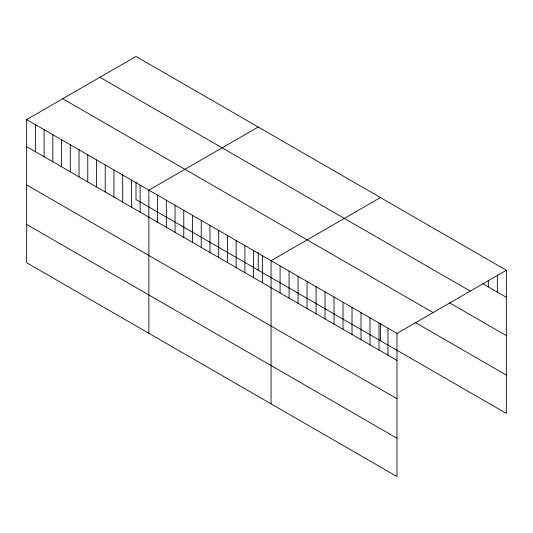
<?xml version="1.0" encoding="UTF-8"?>
<svg xmlns="http://www.w3.org/2000/svg" width="533" height="533" viewBox="0 0 533 533"><rect width="100%" height="100%" fill="white"/><g stroke="black" fill="none" stroke-linecap="round" stroke-linejoin="round"><path stroke-width="0.8" d="M26.65 119.585L396.992 333.398L396.992 476.555L26.65 262.736L26.65 119.585L136.008 56.445L506.35 270.264L506.35 413.415L136.008 199.602L136.008 182.039M258.225 127.007L148.86 190.148L148.86 333.298M380.435 197.563L271.077 260.704L271.077 403.854M396.992 333.398L506.35 270.264M482.825 283.709L506.35 297.294M99.924 77.285L470.259 291.098M449.619 302.857L506.35 335.61M62.741 98.752L433.076 312.565M415.027 322.372L506.35 375.092M26.65 146.615L396.992 360.435M26.65 184.938L396.992 398.751M26.65 224.42L396.992 438.233M497.356 274.901L497.356 292.097M488.361 280.358L488.361 286.907M387.997 328.208L387.997 355.238M380.435 323.151L380.435 340.72M379.003 323.011L379.003 350.048M370.009 317.821L370.009 344.851M361.014 312.631L361.014 339.661M352.02 307.434L352.02 334.471M343.025 302.244L343.025 329.274M334.031 297.054L334.031 324.084M325.037 291.857L325.037 318.894M316.042 286.667L316.042 313.697M307.048 281.471L307.048 308.507M298.054 276.281L298.054 303.31M289.059 271.09L289.059 298.12M280.072 265.894L280.072 292.93M262.343 255.66L262.343 282.697M258.225 252.595L258.225 270.158M253.615 250.623L253.615 277.653M244.887 245.586L244.887 272.616M236.159 240.543L236.159 267.573M227.424 235.506L227.424 262.536M218.697 230.463L218.697 257.499M209.969 225.426L209.969 252.455M201.241 220.382L201.241 247.419M192.506 215.345L192.506 242.375M183.778 210.302L183.778 237.338M175.051 205.265L175.051 232.295M166.323 200.221L166.323 227.258M157.595 195.185L157.595 222.214M140.132 185.104L140.132 212.134M131.404 180.067L131.404 207.097M122.677 175.024L122.677 202.054M113.942 169.987L113.942 197.017M105.214 164.944L105.214 191.98M96.486 159.907L96.486 186.936M87.758 154.863L87.758 181.9M79.024 149.826L79.024 176.856M70.296 144.783L70.296 171.819M61.568 139.746L61.568 166.776M52.84 134.702L52.84 161.739M44.106 129.666L44.106 156.695M35.378 124.629L35.378 151.658"/></g></svg>
